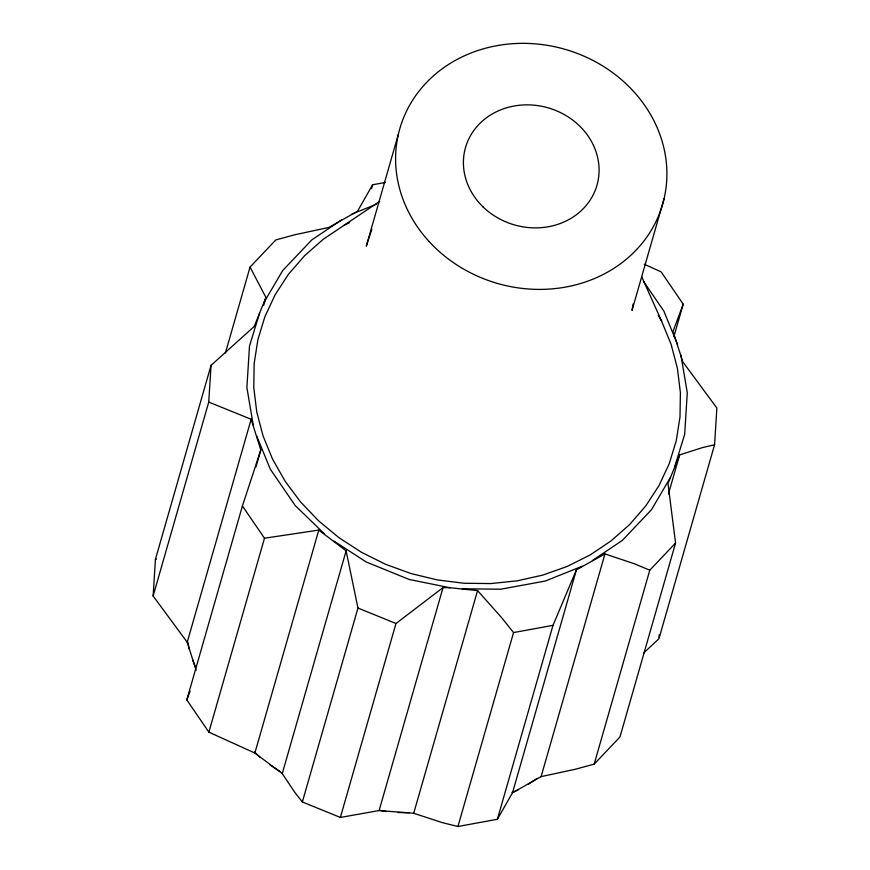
<?xml version="1.0" encoding="UTF-8"?>
<svg xmlns="http://www.w3.org/2000/svg" width="870" height="870" viewBox="0 0 870 870"><rect width="100%" height="100%" fill="white"/><g stroke="black" fill="none" stroke-linecap="round" stroke-linejoin="round"><path stroke-width="1.3" d="M196.131 670.302L187.224 642.234L153.131 596.004L155.436 559.29L211.04 365.356L254.225 326.446L265.948 297.496L250.049 267.079L275.833 239.924L294.549 234.824L328.893 227.44L357.516 211.258L372.61 184.777L385.551 182.406M153.131 596.004L208.746 402.081L211.04 365.356M659.047 637.384L659.21 634.763M643.702 653L658.96 638.7L714.574 444.766L716.869 408.03L682.787 361.822L673.065 331.361L683.2 304.152L661.135 271.886L644.213 264.208M633.034 304.076L632.044 310.383L664.125 198.501M225.417 352.981L250.049 267.079M263.708 305.316L265.948 297.496M187.224 642.234L251.158 419.264L208.746 402.081M714.574 444.766L702.612 447.561L679.633 454.912L667.997 483.589L675.566 543.043L649.781 570.198L634.371 563.771L604.965 553.918L576.429 569.817L512.495 792.787L497.39 819.279L457.935 826.5L442.33 822.639L413.707 813.276L379.113 810.546L340.366 817.441L302.358 801.966L295.137 792.82L282.261 773.582L254.867 753.039L208.876 732.159L186.811 699.904L242.415 505.97L260.793 449.997L251.158 419.264M255.943 466.918L260.793 449.997M208.876 732.159L264.48 538.226L242.415 505.97M371.49 188.681L372.61 184.777M398.373 134.241L366.292 246.123L371.849 229.18M254.867 753.039L318.801 530.08L346.119 550.884L357.962 608.032L302.358 801.966M282.261 773.582L346.119 550.884M340.366 817.441L395.98 623.507L443.047 587.587L450.116 587.761L477.565 590.589L501.24 617.211L513.55 632.566L457.935 826.5M379.113 810.546L443.047 587.587M413.707 813.276L477.565 590.589M497.39 819.279L553.005 625.345L576.429 569.817M512.495 792.787L541.107 776.616L604.965 553.918M673.869 336.69L683.2 304.152M668.432 493.986L679.633 454.912M541.107 776.616L575.461 769.221L594.177 764.132L649.781 570.198M675.566 543.043L619.962 736.977L594.177 764.132M259.597 313.037L249.494 346.053L246.895 387.563L253.213 425.006M674.576 467.255L684.679 434.228L687.278 392.718L680.949 355.275M186.811 699.904L190.128 691.161M263.708 302.88L282.696 270.559L311.841 239.859L341.769 219.762M670.455 477.402L651.478 509.722L622.333 540.422L592.405 560.519M379.766 201.296L323.172 239.337L304.533 255.758L288.448 274.289L275.192 294.658L264.958 316.528L257.911 339.561L254.17 363.388L253.779 387.639L256.748 411.934L263.044 435.881L272.549 459.11L285.132 481.24L300.574 501.946L318.648 520.891L339.061 537.758L361.496 552.309L385.595 564.304L410.977 573.547L437.24 579.899L463.982 583.259L490.767 583.574L517.182 580.834L542.804 575.092L567.24 566.424L590.088 554.984L611.001 540.944L629.641 524.534L645.714 505.992L658.981 485.623L669.215 463.753L676.262 440.72L680.003 416.893L680.394 392.642L677.415 368.347L671.129 344.4L661.613 321.171L641.625 276.573M528.242 784.283L537.105 778.335M344.085 225.297L349.609 222.524M351.904 214.074L376.253 204.309M582.269 566.207L545.251 581.051L500.685 589.218L462.285 588.772M512.006 792.418L518.107 789.971M155.436 559.29L156.459 559.051M553.005 625.345L513.55 632.566M264.48 538.226L318.801 530.08M398.123 812.536L408.889 812.656M450.116 587.761L409.172 579.463L366.205 561.976L334.069 541.129M380.038 810.329L385.954 811.525M357.962 608.032L395.98 623.507M269.907 764.893L280.042 771.472M324.412 533.832L295.202 505.557L270.265 469.093L256.628 435.794M254.475 752.006L260.25 757.596M643.474 281.315L663.908 311.188L677.545 344.487M658.264 315.266L661.613 321.171M192.466 659.558L195.5 666.975M188.007 642.615L189.051 648.781M429.127 241.545A136.731 121.833 16 0 0 659.645 213.139A136.731 121.833 16 0 0 504.97 44.446A136.731 121.833 16 0 0 429.127 241.545M483.089 206.94A68.371 60.911 16 0 0 596.7 186.136A68.371 60.911 16 0 0 513.963 106.042A68.371 60.911 16 0 0 483.089 206.94"/></g></svg>
